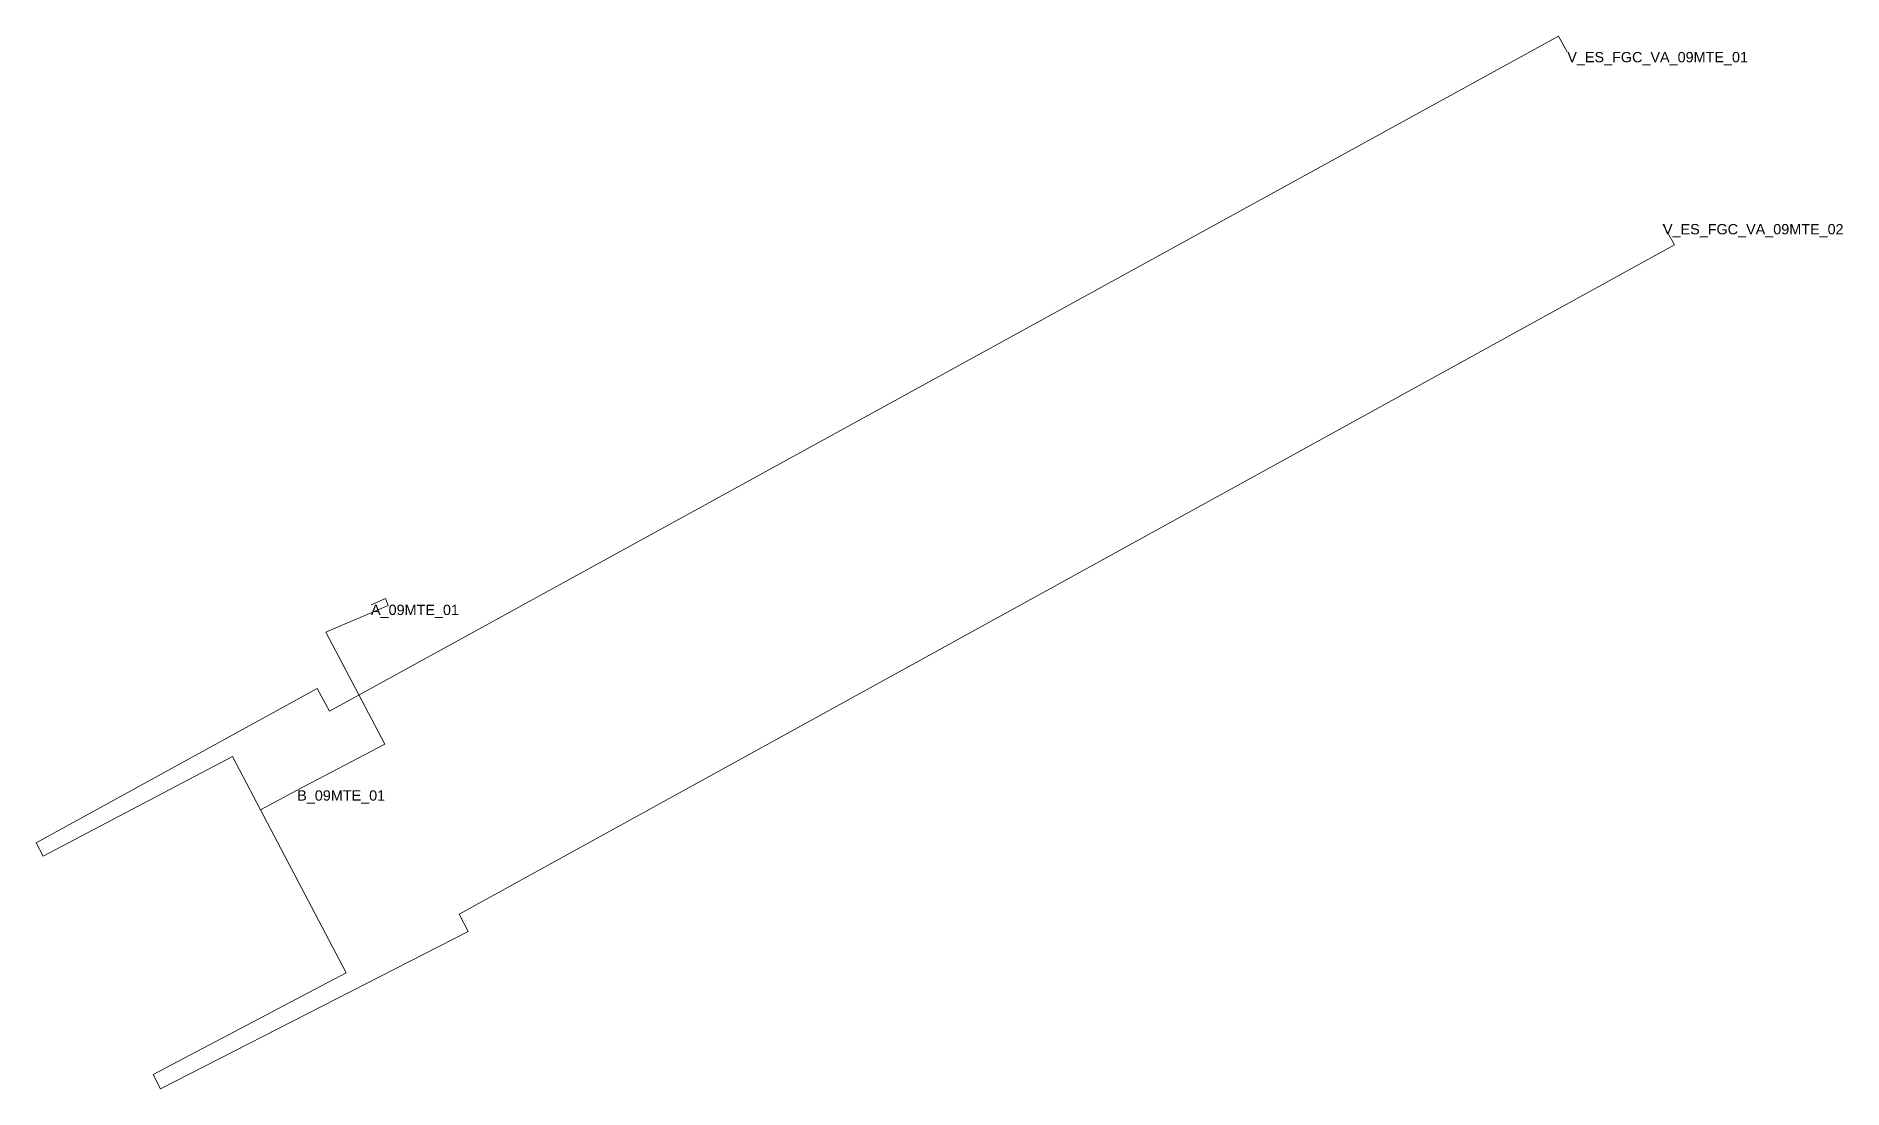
# Model space of a CAD drawing. Header units: metres. Extents: x 428264.1 to 428351.9, y 4583322 to 4583373.1.
import ezdxf
from ezdxf.enums import TextEntityAlignment as Align

# ---------------------------------------------------------------- set-up
doc = ezdxf.new("R2010")
doc.units = ezdxf.units.M
doc.header["$MEASUREMENT"] = 0
for name, color, linetype, lineweight, true_color in [('01_A_AccesTren_t', 40, 'Continuous', 0, 0xffd600), ('01_C_AccesExt_t', 251, 'Continuous', 0, 0x646464), ('01_I_Ascensor_l', 251, 'Continuous', 0, 0x646464), ('01_I_BarreraTarifaria_t', 251, 'Continuous', 0, 0x646464), ('01_I_Horitzontal_l', 251, 'Continuous', 0, 0x646464)]:
    doc.layers.add(name, color=color, linetype=linetype, lineweight=lineweight, true_color=true_color)
doc.styles.add('Style-Arial', font='arial.ttf')

msp = doc.modelspace()

# ---------------------------------------------------------------- linework, layer by layer
at = {"layer": '01_I_Ascensor_l'}
for p, q in [((428281.072646, 4583345.836793), (428281.213268, 4583345.50789, -10)), ((428264.110683, 4583333.981221, -20), (428264.454758, 4583333.327736, -10)), ((428269.797743, 4583322.721368, -10), (428270.150236, 4583322.031677, -20))]:
    msp.add_line(p, q, dxfattribs=at)
at = {"layer": '01_I_Horitzontal_l'}
for p, q in [((428280.376106, 4583345.538986), (428281.072646, 4583345.836793)), ((428276.793059, 4583336.526253, -10), (428275.003129, 4583335.583813, -10))]:
    msp.add_line(p, q, dxfattribs=at)
at = {"layer": '01_I_Horitzontal_l', "flags": 128}
for points, elevation in [([(428264.110683, 4583333.981221), (428277.755017, 4583341.472058), (428278.360859, 4583340.368535), (428338.061695, 4583373.144721), (428338.484065, 4583372.375386)], -20), ([(428270.150236, 4583322.031677), (428285.088948, 4583329.66668), (428284.657569, 4583330.510721), (428343.689125, 4583363.014256), (428343.129426, 4583364.020857)], -20), ([(428281.213268, 4583345.50789), (428278.178746, 4583344.21028), (428281.045636, 4583338.765333), (428276.793059, 4583336.526253)], -10), ([(428275.003129, 4583335.583813), (428273.64361, 4583338.16588), (428264.454758, 4583333.327736)], -10), ([(428275.003129, 4583335.583813), (428279.175688, 4583327.659075), (428269.797743, 4583322.721368)], -10)]:
    msp.add_lwpolyline(points, dxfattribs=dict(at, elevation=elevation))

# ---------------------------------------------------------------- texts
at = {"layer": '01_A_AccesTren_t', "style": 'Style-Arial'}
for s, p in [('V_ES_FGC_VA_09MTE_01', (428338.484065, 4583372.375386, -20)), ('V_ES_FGC_VA_09MTE_02', (428343.129426, 4583364.020857, -20))]:
    msp.add_text(s, height=0.5, dxfattribs=at).set_placement(p, align=Align.TOP_LEFT)
at = {"layer": '01_C_AccesExt_t', "style": 'Style-Arial'}
msp.add_text('A_09MTE_01', height=0.5, dxfattribs=at).set_placement((428280.376106, 4583345.538986), align=Align.TOP_LEFT)
at = {"layer": '01_I_BarreraTarifaria_t', "style": 'Style-Arial'}
msp.add_text('B_09MTE_01', height=0.5, dxfattribs=at).set_placement((428276.793059, 4583336.526253, -10), align=Align.TOP_LEFT)

doc.saveas('drawing.dxf')
